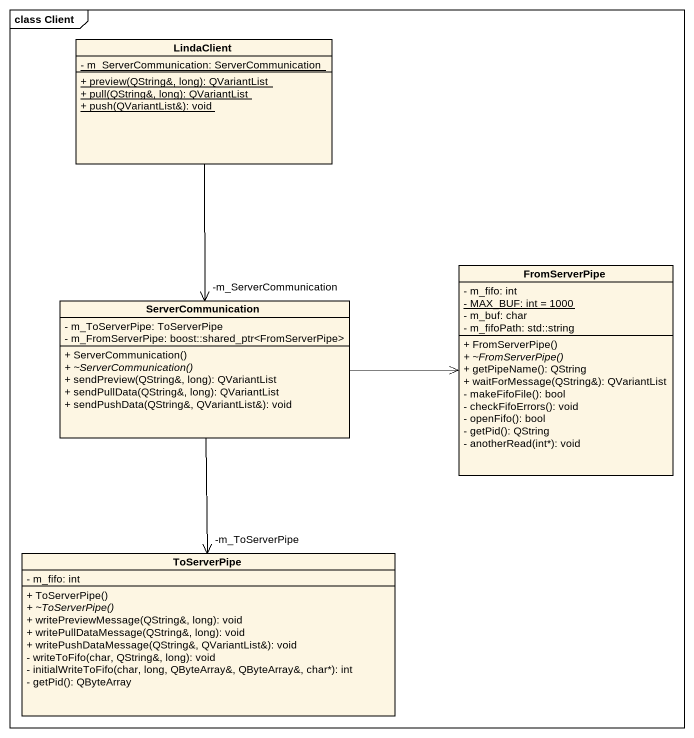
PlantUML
@startuml
mainframe class Client
hide circle
hide empty members
skinparam classAttributeIconSize 0
class LindaClient {
  {static} - m_ServerCommunication: ServerCommunication
  {static} + preview(QString&, long): QVariantList
  {static} + pull(QString&, long): QVariantList
  {static} + push(QVariantList&): void
}
class ServerCommunication {
  - m_ToServerPipe: ToServerPipe
  - m_FromServerPipe: boost::shared_ptr<FromServerPipe>
  + ServerCommunication()
  {abstract} + ~ServerCommunication()
  + sendPreview(QString&, long): QVariantList
  + sendPullData(QString&, long): QVariantList
  + sendPushData(QString&, QVariantList&): void
}
class FromServerPipe {
  - m_fifo: int
  {static} - MAX_BUF: int = 1000
  - m_buf: char
  - m_fifoPath: std::string
  + FromServerPipe()
  {abstract} + ~FromServerPipe()
  + getPipeName(): QString
  + waitForMessage(QString&): QVariantList
  - makeFifoFile(): bool
  - checkFifoErrors(): void
  - openFifo(): bool
  - getPid(): QString
  - anotherRead(int*): void
}
class ToServerPipe {
  - m_fifo: int
  + ToServerPipe()
  {abstract} + ~ToServerPipe()
  + writePreviewMessage(QString&, long): void
  + writePullDataMessage(QString&, long): void
  + writePushDataMessage(QString&, QVariantList&): void
  - writeToFifo(char, QString&, long): void
  - initialWriteToFifo(char, long, QByteArray&, QByteArray&, char*): int
  - getPid(): QByteArray
}
LindaClient --> "-m_ServerCommunication" ServerCommunication
ServerCommunication -right-> FromServerPipe
ServerCommunication --> "-m_ToServerPipe" ToServerPipe
@enduml
